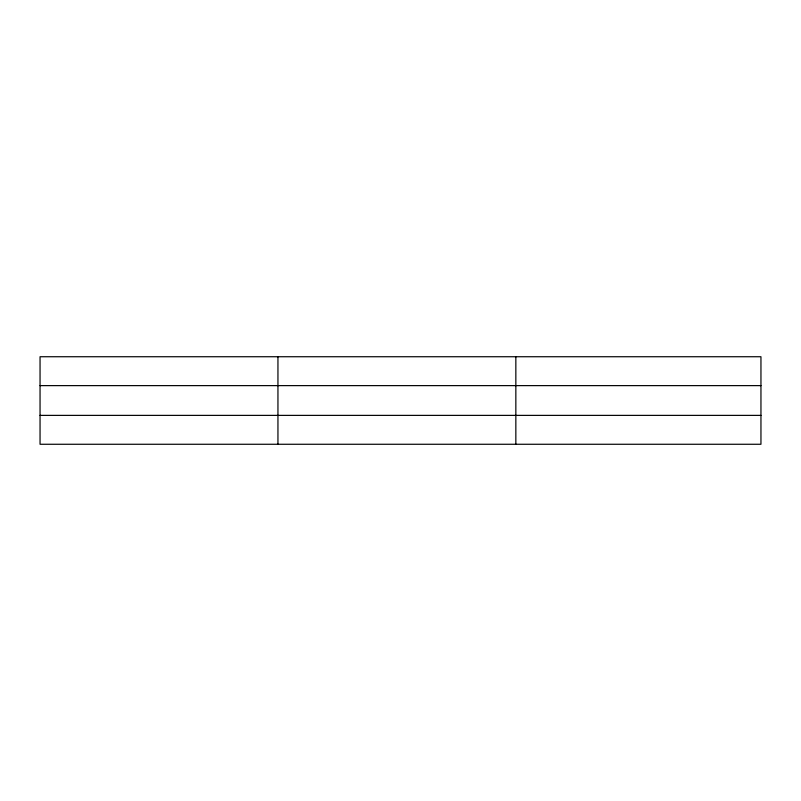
<?xml version="1.0" encoding="UTF-8"?>
<svg xmlns="http://www.w3.org/2000/svg" width="801" height="801" viewBox="0 0 801 801"><rect width="100%" height="100%" fill="white"/><g stroke="black" fill="none" stroke-linecap="round" stroke-linejoin="round"><path stroke-width="1.2" d="M515.844 356.735L515.844 444.265M760.95 415.379L760.95 444.265L40.05 444.265L40.05 356.735L760.95 356.735L760.95 415.379L40.05 415.379M40.05 385.621L760.95 385.621M277.947 356.735L277.947 444.265"/></g></svg>
